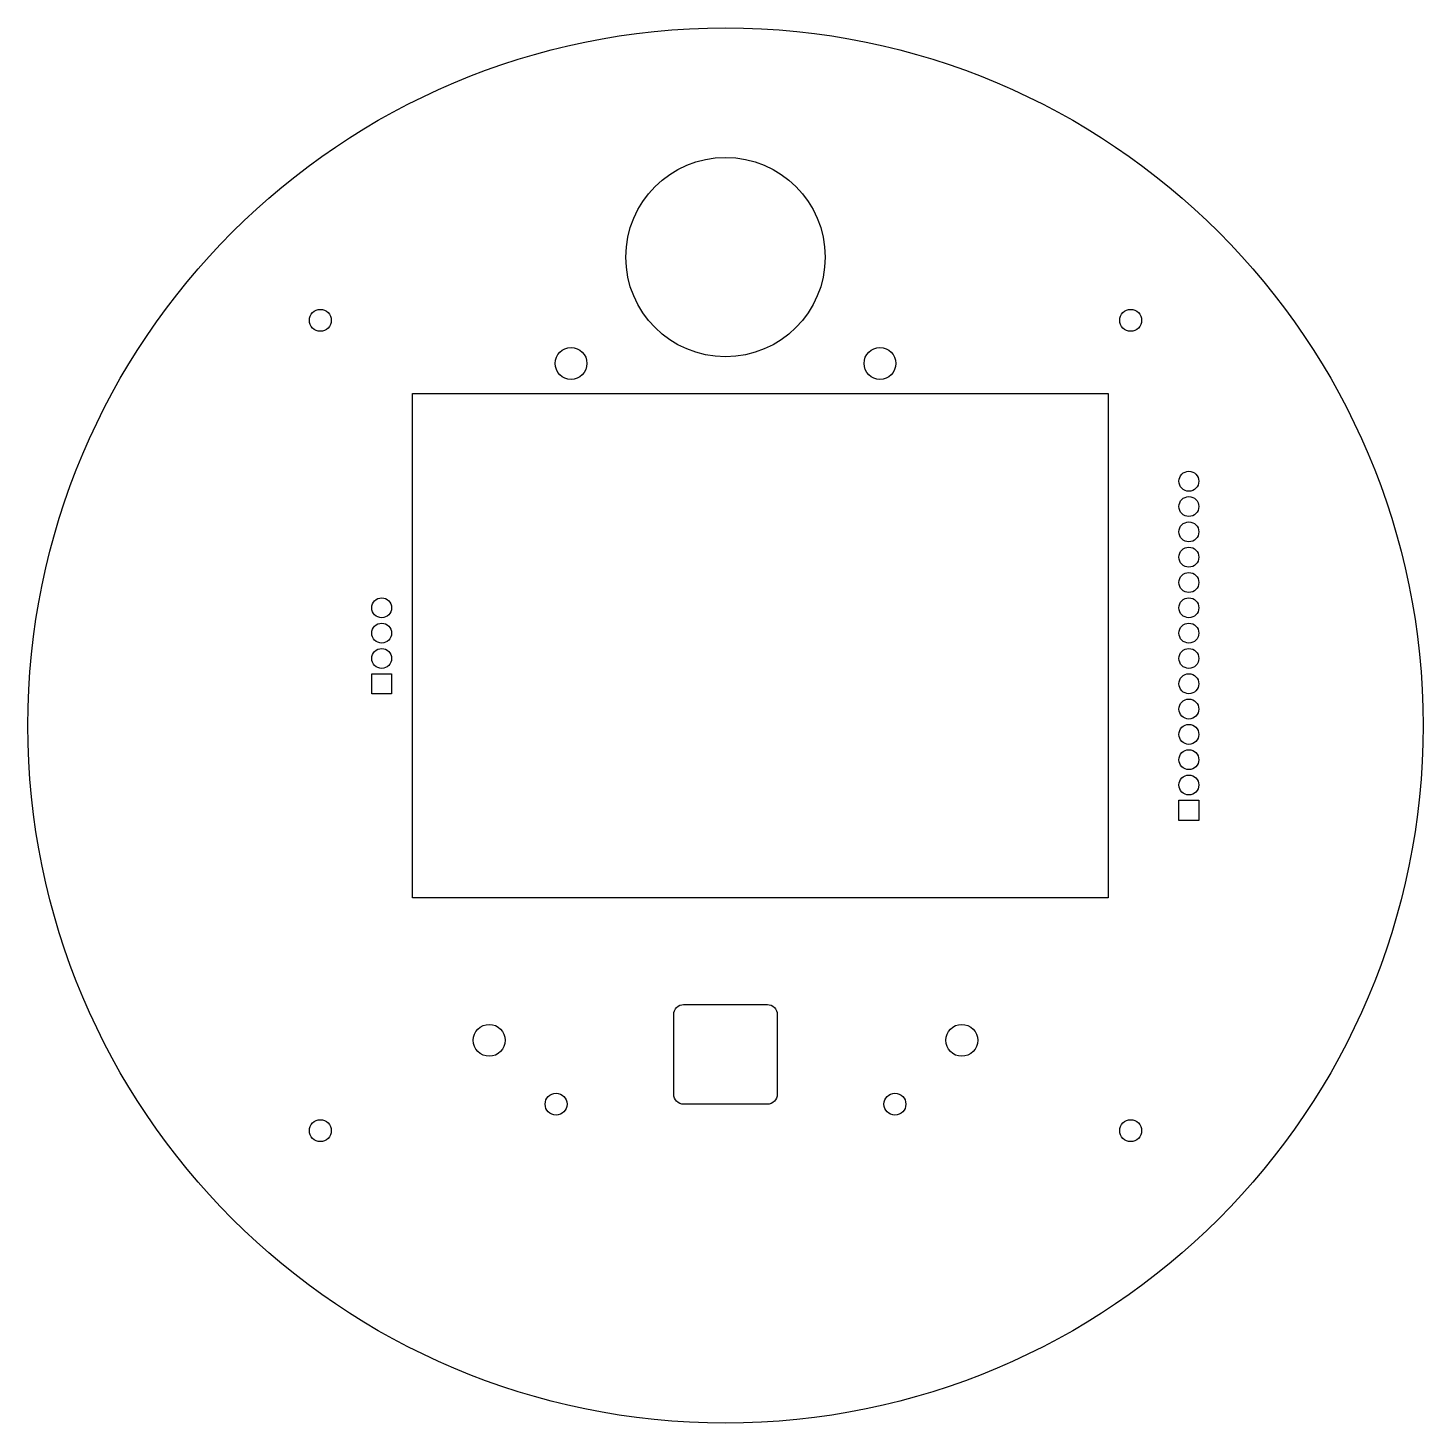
# Model space of a CAD drawing. Header units: millimetres. Extents: x -70 to 70, y -70 to 70.
import ezdxf

# ---------------------------------------------------------------- set-up
doc = ezdxf.new("R2010")
doc.units = ezdxf.units.MM
doc.layers.get('0').update_dxf_attribs({"linetype": 'CONTINUOUS'})

msp = doc.modelspace()

# ---------------------------------------------------------------- linework, layer by layer
for points in [[(38.4, -17.3), (-31.4, -17.3), (-31.4, 33.3), (38.4, 33.3)], [(-35.5, 3.18), (-35.5, 5.2), (-33.5, 5.2), (-33.5, 3.18)], [(45.5, -9.52), (45.5, -7.5), (47.5, -7.5), (47.5, -9.52)]]:
    msp.add_lwpolyline(points, close=True)
msp.add_lwpolyline([(-5.2, -37), (-5.2, -29, -0.414214), (-4.2, -28), (4.2, -28, -0.414214), (5.2, -29), (5.2, -37, -0.414214), (4.2, -38), (-4.2, -38, -0.414214)], format="xyb", close=True)
for centre, radius in [((0, 0), 70), ((0, 47), 10), ((-40.66, 40.66), 1.1), ((40.66, 40.66), 1.1), ((-15.5, 36.33), 1.6), ((15.5, 36.33), 1.6), ((46.5, 24.51), 1), ((46.5, 21.97), 1), ((46.5, 19.43), 1), ((46.5, 16.89), 1), ((46.5, 14.35), 1), ((-34.5, 11.81), 1), ((46.5, 11.81), 1), ((-34.5, 9.27), 1), ((46.5, 9.27), 1), ((-34.5, 6.73), 1), ((46.5, 6.73), 1), ((46.5, 4.19), 1), ((46.5, 1.65), 1), ((46.5, -0.89), 1), ((46.5, -3.43), 1), ((46.5, -5.97), 1), ((-23.71, -31.59), 1.6), ((23.71, -31.59), 1.6), ((-17, -38), 1.1), ((17, -38), 1.1), ((-40.66, -40.66), 1.1), ((40.66, -40.66), 1.1)]:
    msp.add_circle(centre, radius)

doc.saveas('drawing.dxf')
